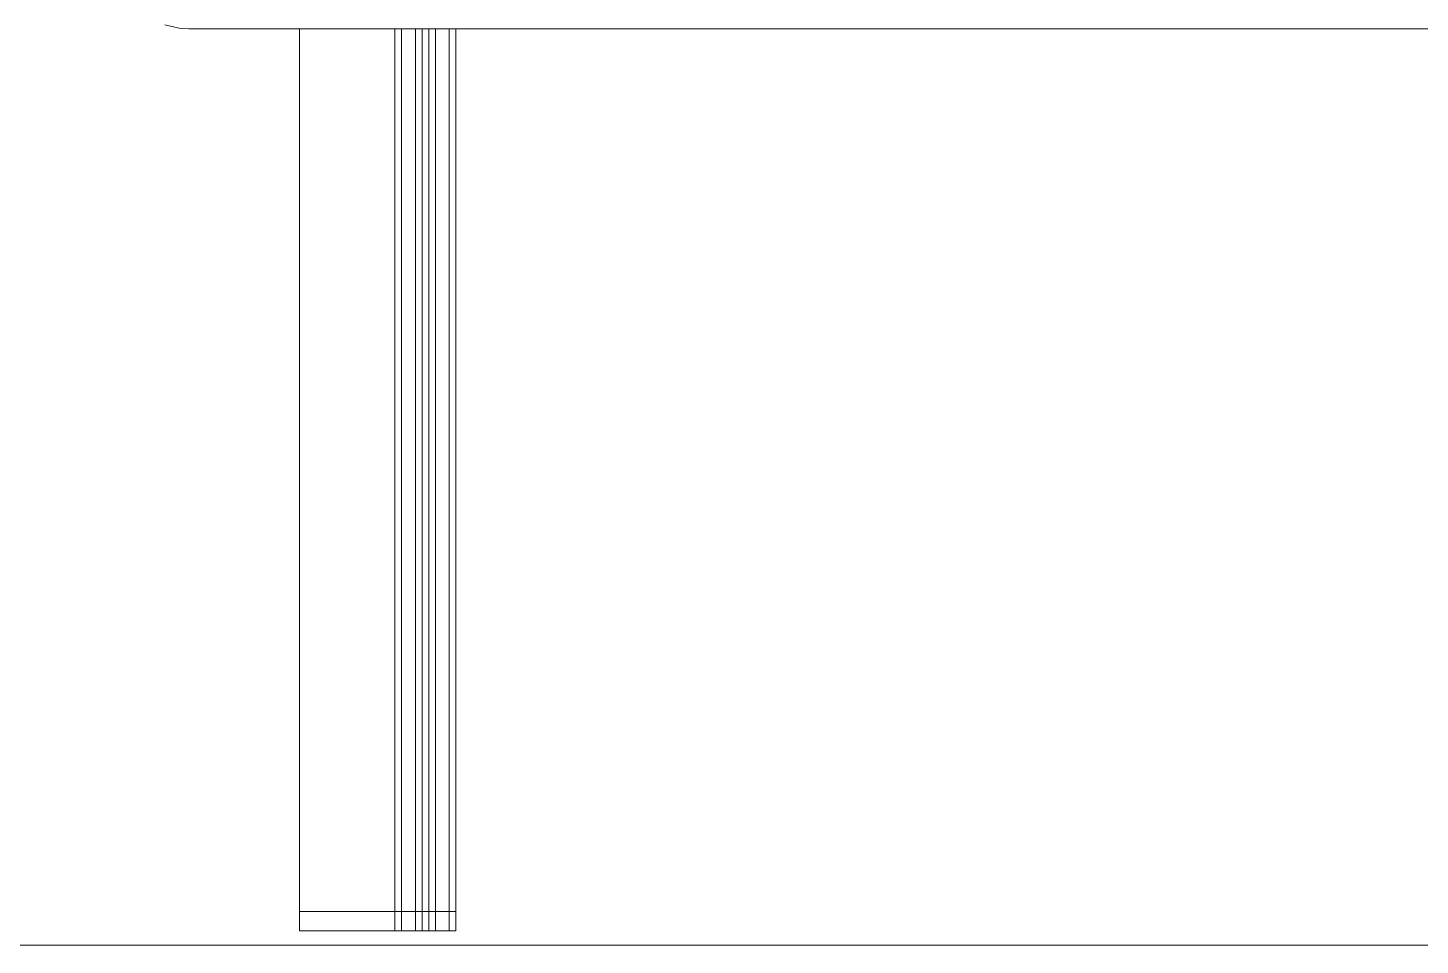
# Model space of a CAD drawing. Header units: millimetres. Extents: x -46169 to 174149, y -86316 to 18123.
# Drawn here: x 118466.4 to 118756.6, y -84457.9 to -84266.7 of the extents above; entities that cross this region are included whole.
import ezdxf

# ---------------------------------------------------------------- set-up
doc = ezdxf.new("R2010")
doc.units = ezdxf.units.MM
doc.header["$MEASUREMENT"] = 0
doc.linetypes.add('Wipeout_Contour', pattern=[1000, 0, -1000])
doc.layers.add('A04_A04_1_A-95-P_Drawing_Pen_No__1', color=7, linetype='Continuous', lineweight=13)
doc.layers.add('A04_A04_1_New_A-20-M_Floor_Slab_Pen_No__1', color=7, linetype='Continuous', lineweight=13)
doc.layers.add('A04_A04_1_New_A-25-M_Wall_Int', color=7, linetype='Continuous')
doc.layers.add('A04_A04_1_New_A-35-M_FFE_Loose', color=7, linetype='Continuous')
doc.layers.add('A04_A04_1_New_A-35-M_FFE_Loose_Pen_No__64', color=7, linetype='Continuous', lineweight=20, true_color=0x606060)

msp = doc.modelspace()

# ---------------------------------------------------------------- wipeouts: each hides what was drawn before it
at = {"color": 254, "linetype": 'Wipeout_Contour', "lineweight": 0, "ltscale": 4502792.908172837}
msp.add_wipeout([(118396.54, -82065.92), (118396.54, -84457.92), (119046.82, -84457.92), (119046.82, -84266.92), (118555.58, -84266.92), (118555.58, -84454.92), (118522.98, -84454.92), (118522.98, -84266.92), (118499.9, -84266.92), (118498.22, -84266.82), (118494.95, -84266.08), (118491.92, -84264.62), (118489.3, -84262.52), (118487.2, -84259.9), (118485.75, -84256.87), (118485, -84253.6), (118484.9, -84251.92), (118484.9, -83706.85), (118484.9, -83705.1), (118484.9, -83704.3), (118484.91, -83703.79), (118485, -83702), (118485.75, -83698.7), (118487.21, -83695.67), (118489.3, -83693.04), (118491.93, -83690.94), (118494.96, -83689.48), (118498.23, -83688.74), (118499.91, -83688.64), (119046.82, -83688.64), (119046.82, -82065.92)], dxfattribs=at).dxf.layer = 'A04_A04_1_New_A-25-M_Wall_Int'

# ---------------------------------------------------------------- next in the draw order: linework, layer by layer
at = {"layer": 'A04_A04_1_A-95-P_Drawing_Pen_No__1', "linetype": 'Continuous'}
msp.add_line((131120.23, -84457.92), (101134.2, -84457.92), dxfattribs=at)
at = {"layer": 'A04_A04_1_New_A-20-M_Floor_Slab_Pen_No__1', "linetype": 'Continuous'}
msp.add_line((126495.63, -84457.92), (108121.07, -84457.92), dxfattribs=at)

# ---------------------------------------------------------------- next in the draw order: wipeouts: each hides what was drawn before it
at = {"color": 254, "linetype": 'Wipeout_Contour', "lineweight": 0, "ltscale": 436217.976486}
msp.add_wipeout([(118499.89, -84266.54), (118498.21, -84266.45), (118499.9, -84266.92)], dxfattribs=at).dxf.layer = 'A04_A04_1_New_A-35-M_FFE_Loose'
at = {"color": 254, "linetype": 'Wipeout_Contour', "lineweight": 0, "ltscale": 582136.851144}
msp.add_wipeout([(118523.35, -84454.92), (118524.43, -84454.92), (118524.43, -84450.92), (118523.35, -84450.92)], dxfattribs=at).dxf.layer = 'A04_A04_1_New_A-35-M_FFE_Loose'
at = {"color": 254, "linetype": 'Wipeout_Contour', "lineweight": 0, "ltscale": 582204.438769}
msp.add_wipeout([(118544.29, -84454.92), (118544.97, -84454.92), (118544.97, -84450.92), (118544.29, -84450.92)], dxfattribs=at).dxf.layer = 'A04_A04_1_New_A-35-M_FFE_Loose'
at = {"color": 254, "linetype": 'Wipeout_Contour', "lineweight": 0, "ltscale": 582218.210402}
msp.add_wipeout([(118548.54, -84454.92), (118549.18, -84454.92), (118549.18, -84450.92), (118548.54, -84450.92)], dxfattribs=at).dxf.layer = 'A04_A04_1_New_A-35-M_FFE_Loose'
at = {"color": 254, "linetype": 'Wipeout_Contour', "lineweight": 0, "ltscale": 582227.353491}
msp.add_wipeout([(118551.33, -84454.92), (118552.01, -84454.92), (118552.01, -84450.92), (118551.33, -84450.92)], dxfattribs=at).dxf.layer = 'A04_A04_1_New_A-35-M_FFE_Loose'
at = {"color": 254, "linetype": 'Wipeout_Contour', "lineweight": 0, "ltscale": 582238.859262}
msp.add_wipeout([(118555.57, -84454.92), (118555.57, -84450.92), (118554.83, -84450.92), (118554.83, -84454.92)], dxfattribs=at).dxf.layer = 'A04_A04_1_New_A-35-M_FFE_Loose'

# ---------------------------------------------------------------- next in the draw order: linework, layer by layer
at = {"layer": 'A04_A04_1_New_A-35-M_FFE_Loose_Pen_No__64', "linetype": 'Continuous'}
for p, q in [((118498.22, -84266.82), (118494.95, -84266.08)), ((118499.9, -84266.92), (118498.22, -84266.82))]:
    msp.add_line(p, q, dxfattribs=at)

# ---------------------------------------------------------------- next in the draw order: wipeouts: each hides what was drawn before it
at = {"color": 254, "linetype": 'Wipeout_Contour', "lineweight": 0, "ltscale": 582141.399107}
msp.add_wipeout([(118524.43, -84454.92), (118526.14, -84454.92), (118526.14, -84450.92), (118524.43, -84450.92)], dxfattribs=at).dxf.layer = 'A04_A04_1_New_A-35-M_FFE_Loose'
at = {"color": 254, "linetype": 'Wipeout_Contour', "lineweight": 0, "ltscale": 582236.589981}
msp.add_wipeout([(118554.83, -84450.92), (118554.18, -84450.92), (118554.18, -84454.92), (118554.83, -84454.92)], dxfattribs=at).dxf.layer = 'A04_A04_1_New_A-35-M_FFE_Loose'

# ---------------------------------------------------------------- next in the draw order: linework, layer by layer
at = {"layer": 'A04_A04_1_New_A-35-M_FFE_Loose_Pen_No__64', "linetype": 'Continuous'}
for p, q in [((118522.98, -84454.92), (118523.35, -84454.92)), ((118523.35, -84454.92), (118524.43, -84454.92))]:
    msp.add_line(p, q, dxfattribs=at)

# ---------------------------------------------------------------- next in the draw order: wipeouts: each hides what was drawn before it
at = {"color": 254, "linetype": 'Wipeout_Contour', "lineweight": 0, "ltscale": 581918.81821}
msp.add_wipeout([(118523.35, -84450.92), (118524.43, -84450.92), (118524.43, -84266.92), (118523.35, -84266.92)], dxfattribs=at).dxf.layer = 'A04_A04_1_New_A-35-M_FFE_Loose'
at = {"color": 254, "linetype": 'Wipeout_Contour', "lineweight": 0, "ltscale": 582020.864556}
msp.add_wipeout([(118555.57, -84450.92), (118555.57, -84266.92), (118554.83, -84266.92), (118554.83, -84450.92)], dxfattribs=at).dxf.layer = 'A04_A04_1_New_A-35-M_FFE_Loose'
at = {"color": 254, "linetype": 'Wipeout_Contour', "lineweight": 0, "ltscale": 582147.807534}
msp.add_wipeout([(118526.14, -84454.92), (118528.36, -84454.92), (118528.36, -84450.92), (118526.14, -84450.92)], dxfattribs=at).dxf.layer = 'A04_A04_1_New_A-35-M_FFE_Loose'

# ---------------------------------------------------------------- next in the draw order: linework, layer by layer
at = {"layer": 'A04_A04_1_New_A-35-M_FFE_Loose_Pen_No__64', "linetype": 'Continuous'}
msp.add_line((118524.43, -84454.92), (118526.14, -84454.92), dxfattribs=at)

# ---------------------------------------------------------------- next in the draw order: wipeouts: each hides what was drawn before it
at = {"color": 254, "linetype": 'Wipeout_Contour', "lineweight": 0, "ltscale": 581923.367878}
msp.add_wipeout([(118524.43, -84450.92), (118526.14, -84450.92), (118526.14, -84266.92), (118524.43, -84266.92)], dxfattribs=at).dxf.layer = 'A04_A04_1_New_A-35-M_FFE_Loose'
at = {"color": 254, "linetype": 'Wipeout_Contour', "lineweight": 0, "ltscale": 582018.594424}
msp.add_wipeout([(118554.83, -84266.92), (118554.18, -84266.92), (118554.18, -84450.92), (118554.83, -84450.92)], dxfattribs=at).dxf.layer = 'A04_A04_1_New_A-35-M_FFE_Loose'
at = {"color": 254, "linetype": 'Wipeout_Contour', "lineweight": 0, "ltscale": 582155.601166}
msp.add_wipeout([(118528.36, -84454.92), (118530.93, -84454.92), (118530.93, -84450.92), (118528.36, -84450.92)], dxfattribs=at).dxf.layer = 'A04_A04_1_New_A-35-M_FFE_Loose'

# ---------------------------------------------------------------- next in the draw order: linework, layer by layer
at = {"layer": 'A04_A04_1_New_A-35-M_FFE_Loose_Pen_No__64', "linetype": 'Continuous'}
for p, q in [((118522.98, -84450.92), (118522.98, -84266.92)), ((118522.98, -84450.92), (118523.35, -84450.92)), ((118522.98, -84454.92), (118522.98, -84450.92)), ((118523.35, -84450.92), (118524.43, -84450.92)), ((118526.14, -84454.92), (118528.36, -84454.92))]:
    msp.add_line(p, q, dxfattribs=at)

# ---------------------------------------------------------------- next in the draw order: wipeouts: each hides what was drawn before it
at = {"color": 254, "linetype": 'Wipeout_Contour', "lineweight": 0, "ltscale": 581929.778707}
msp.add_wipeout([(118526.14, -84450.92), (118528.36, -84450.92), (118528.36, -84266.92), (118526.14, -84266.92)], dxfattribs=at).dxf.layer = 'A04_A04_1_New_A-35-M_FFE_Loose'
at = {"color": 254, "linetype": 'Wipeout_Contour', "lineweight": 0, "ltscale": 582164.202008}
msp.add_wipeout([(118530.93, -84454.92), (118533.64, -84454.92), (118533.64, -84450.92), (118530.93, -84450.92)], dxfattribs=at).dxf.layer = 'A04_A04_1_New_A-35-M_FFE_Loose'
at = {"color": 254, "linetype": 'Wipeout_Contour', "lineweight": 0, "ltscale": 582230.776864}
msp.add_wipeout([(118552.01, -84454.92), (118553.43, -84454.92), (118553.43, -84450.92), (118552.01, -84450.92)], dxfattribs=at).dxf.layer = 'A04_A04_1_New_A-35-M_FFE_Loose'

# ---------------------------------------------------------------- next in the draw order: linework, layer by layer
at = {"layer": 'A04_A04_1_New_A-35-M_FFE_Loose_Pen_No__64', "linetype": 'Continuous'}
for p, q in [((118524.43, -84450.92), (118526.14, -84450.92)), ((118528.36, -84454.92), (118530.93, -84454.92))]:
    msp.add_line(p, q, dxfattribs=at)

# ---------------------------------------------------------------- next in the draw order: wipeouts: each hides what was drawn before it
at = {"color": 254, "linetype": 'Wipeout_Contour', "lineweight": 0, "ltscale": 581937.57526}
msp.add_wipeout([(118528.36, -84450.92), (118530.93, -84450.92), (118530.93, -84266.92), (118528.36, -84266.92)], dxfattribs=at).dxf.layer = 'A04_A04_1_New_A-35-M_FFE_Loose'
at = {"color": 254, "linetype": 'Wipeout_Contour', "lineweight": 0, "ltscale": 582172.972183}
msp.add_wipeout([(118533.64, -84454.92), (118536.31, -84454.92), (118536.31, -84450.92), (118533.64, -84450.92)], dxfattribs=at).dxf.layer = 'A04_A04_1_New_A-35-M_FFE_Loose'
at = {"color": 254, "linetype": 'Wipeout_Contour', "lineweight": 0, "ltscale": 582234.298683}
msp.add_wipeout([(118553.43, -84454.92), (118554.17, -84454.92), (118554.17, -84450.92), (118553.43, -84450.92)], dxfattribs=at).dxf.layer = 'A04_A04_1_New_A-35-M_FFE_Loose'

# ---------------------------------------------------------------- next in the draw order: linework, layer by layer
at = {"layer": 'A04_A04_1_New_A-35-M_FFE_Loose_Pen_No__64', "linetype": 'Continuous'}
for p, q in [((118526.14, -84450.92), (118528.36, -84450.92)), ((118530.93, -84454.92), (118533.64, -84454.92)), ((118553.43, -84454.92), (118554.17, -84454.92)), ((118554.83, -84454.92), (118554.18, -84454.92)), ((118555.57, -84454.92), (118554.83, -84454.92))]:
    msp.add_line(p, q, dxfattribs=at)

# ---------------------------------------------------------------- next in the draw order: wipeouts: each hides what was drawn before it
at = {"color": 254, "linetype": 'Wipeout_Contour', "lineweight": 0, "ltscale": 581946.179325}
msp.add_wipeout([(118530.93, -84450.92), (118533.64, -84450.92), (118533.64, -84266.92), (118530.93, -84266.92)], dxfattribs=at).dxf.layer = 'A04_A04_1_New_A-35-M_FFE_Loose'
at = {"color": 254, "linetype": 'Wipeout_Contour', "lineweight": 0, "ltscale": 582009.354472}
msp.add_wipeout([(118551.33, -84450.92), (118552.01, -84450.92), (118552.01, -84266.92), (118551.33, -84266.92)], dxfattribs=at).dxf.layer = 'A04_A04_1_New_A-35-M_FFE_Loose'
at = {"color": 254, "linetype": 'Wipeout_Contour', "lineweight": 0, "ltscale": 582181.261246}
msp.add_wipeout([(118536.31, -84454.92), (118538.73, -84454.92), (118538.73, -84450.92), (118536.31, -84450.92)], dxfattribs=at).dxf.layer = 'A04_A04_1_New_A-35-M_FFE_Loose'

# ---------------------------------------------------------------- next in the draw order: linework, layer by layer
at = {"layer": 'A04_A04_1_New_A-35-M_FFE_Loose_Pen_No__64', "linetype": 'Continuous'}
for p, q in [((118528.36, -84450.92), (118530.93, -84450.92)), ((118533.64, -84454.92), (118536.31, -84454.92))]:
    msp.add_line(p, q, dxfattribs=at)

# ---------------------------------------------------------------- next in the draw order: wipeouts: each hides what was drawn before it
at = {"color": 254, "linetype": 'Wipeout_Contour', "lineweight": 0, "ltscale": 581954.952787}
msp.add_wipeout([(118533.64, -84450.92), (118536.31, -84450.92), (118536.31, -84266.92), (118533.64, -84266.92)], dxfattribs=at).dxf.layer = 'A04_A04_1_New_A-35-M_FFE_Loose'
at = {"color": 254, "linetype": 'Wipeout_Contour', "lineweight": 0, "ltscale": 582012.77913}
msp.add_wipeout([(118552.01, -84450.92), (118553.43, -84450.92), (118553.43, -84266.92), (118552.01, -84266.92)], dxfattribs=at).dxf.layer = 'A04_A04_1_New_A-35-M_FFE_Loose'
at = {"color": 254, "linetype": 'Wipeout_Contour', "lineweight": 0, "ltscale": 582188.454417}
msp.add_wipeout([(118538.73, -84454.92), (118540.73, -84454.92), (118540.73, -84450.92), (118538.73, -84450.92)], dxfattribs=at).dxf.layer = 'A04_A04_1_New_A-35-M_FFE_Loose'
at = {"color": 254, "linetype": 'Wipeout_Contour', "lineweight": 0, "ltscale": 582220.454479}
msp.add_wipeout([(118549.18, -84454.92), (118549.92, -84454.92), (118549.92, -84450.92), (118549.18, -84450.92)], dxfattribs=at).dxf.layer = 'A04_A04_1_New_A-35-M_FFE_Loose'

# ---------------------------------------------------------------- next in the draw order: linework, layer by layer
at = {"layer": 'A04_A04_1_New_A-35-M_FFE_Loose_Pen_No__64', "linetype": 'Continuous'}
for p, q in [((118530.93, -84450.92), (118533.64, -84450.92)), ((118536.31, -84454.92), (118538.73, -84454.92))]:
    msp.add_line(p, q, dxfattribs=at)

# ---------------------------------------------------------------- next in the draw order: wipeouts: each hides what was drawn before it
at = {"color": 254, "linetype": 'Wipeout_Contour', "lineweight": 0, "ltscale": 581963.244956}
msp.add_wipeout([(118536.31, -84450.92), (118538.73, -84450.92), (118538.73, -84266.92), (118536.31, -84266.92)], dxfattribs=at).dxf.layer = 'A04_A04_1_New_A-35-M_FFE_Loose'
at = {"color": 254, "linetype": 'Wipeout_Contour', "lineweight": 0, "ltscale": 582000.207956}
msp.add_wipeout([(118548.54, -84450.92), (118549.18, -84450.92), (118549.18, -84266.92), (118548.54, -84266.92)], dxfattribs=at).dxf.layer = 'A04_A04_1_New_A-35-M_FFE_Loose'
at = {"color": 254, "linetype": 'Wipeout_Contour', "lineweight": 0, "ltscale": 582016.302268}
msp.add_wipeout([(118553.43, -84450.92), (118554.17, -84450.92), (118554.17, -84266.92), (118553.43, -84266.92)], dxfattribs=at).dxf.layer = 'A04_A04_1_New_A-35-M_FFE_Loose'
at = {"color": 254, "linetype": 'Wipeout_Contour', "lineweight": 0, "ltscale": 582194.018189}
msp.add_wipeout([(118540.73, -84454.92), (118542.15, -84454.92), (118542.15, -84450.92), (118540.73, -84450.92)], dxfattribs=at).dxf.layer = 'A04_A04_1_New_A-35-M_FFE_Loose'

# ---------------------------------------------------------------- next in the draw order: linework, layer by layer
at = {"layer": 'A04_A04_1_New_A-35-M_FFE_Loose_Pen_No__64', "linetype": 'Continuous'}
for p, q in [((118554.18, -84450.92), (118554.18, -84266.92)), ((118555.58, -84450.92), (118555.58, -84266.92)), ((118533.64, -84450.92), (118536.31, -84450.92)), ((118553.43, -84450.92), (118554.17, -84450.92)), ((118554.18, -84454.92), (118554.18, -84450.92)), ((118554.83, -84450.92), (118554.18, -84450.92)), ((118555.57, -84450.92), (118554.83, -84450.92)), ((118555.58, -84454.92), (118555.58, -84450.92))]:
    msp.add_line(p, q, dxfattribs=at)

# ---------------------------------------------------------------- next in the draw order: wipeouts: each hides what was drawn before it
at = {"color": 254, "linetype": 'Wipeout_Contour', "lineweight": 0, "ltscale": 582002.452877}
msp.add_wipeout([(118549.18, -84450.92), (118549.92, -84450.92), (118549.92, -84266.92), (118549.18, -84266.92)], dxfattribs=at).dxf.layer = 'A04_A04_1_New_A-35-M_FFE_Loose'

# ---------------------------------------------------------------- next in the draw order: wipeouts: each hides what was drawn before it
at = {"color": 254, "linetype": 'Wipeout_Contour', "lineweight": 0, "ltscale": 582225.015003}
msp.add_wipeout([(118551.32, -84454.92), (118551.32, -84450.92), (118550.58, -84450.92), (118550.58, -84454.92)], dxfattribs=at).dxf.layer = 'A04_A04_1_New_A-35-M_FFE_Loose'

# ---------------------------------------------------------------- next in the draw order: wipeouts: each hides what was drawn before it
at = {"color": 254, "linetype": 'Wipeout_Contour', "lineweight": 0, "ltscale": 582222.745749}
msp.add_wipeout([(118550.58, -84450.92), (118549.93, -84450.92), (118549.93, -84454.92), (118550.58, -84454.92)], dxfattribs=at).dxf.layer = 'A04_A04_1_New_A-35-M_FFE_Loose'

# ---------------------------------------------------------------- next in the draw order: linework, layer by layer
at = {"layer": 'A04_A04_1_New_A-35-M_FFE_Loose_Pen_No__64', "linetype": 'Continuous'}
for p, q in [((118551.32, -84454.92), (118550.58, -84454.92)), ((118551.33, -84454.92), (118552.01, -84454.92)), ((118552.01, -84454.92), (118553.43, -84454.92))]:
    msp.add_line(p, q, dxfattribs=at)

# ---------------------------------------------------------------- next in the draw order: wipeouts: each hides what was drawn before it
at = {"color": 254, "linetype": 'Wipeout_Contour', "lineweight": 0, "ltscale": 582007.01511}
msp.add_wipeout([(118551.32, -84450.92), (118551.32, -84266.92), (118550.58, -84266.92), (118550.58, -84450.92)], dxfattribs=at).dxf.layer = 'A04_A04_1_New_A-35-M_FFE_Loose'

# ---------------------------------------------------------------- next in the draw order: wipeouts: each hides what was drawn before it
at = {"color": 254, "linetype": 'Wipeout_Contour', "lineweight": 0, "ltscale": 582004.745004}
msp.add_wipeout([(118550.58, -84266.92), (118549.93, -84266.92), (118549.93, -84450.92), (118550.58, -84450.92)], dxfattribs=at).dxf.layer = 'A04_A04_1_New_A-35-M_FFE_Loose'

# ---------------------------------------------------------------- next in the draw order: linework, layer by layer
at = {"layer": 'A04_A04_1_New_A-35-M_FFE_Loose_Pen_No__64', "linetype": 'Continuous'}
for p, q in [((118551.33, -84450.92), (118551.33, -84266.92)), ((118551.32, -84450.92), (118550.58, -84450.92)), ((118551.33, -84450.92), (118552.01, -84450.92)), ((118551.33, -84454.92), (118551.33, -84450.92)), ((118552.01, -84450.92), (118553.43, -84450.92))]:
    msp.add_line(p, q, dxfattribs=at)

# ---------------------------------------------------------------- next in the draw order: wipeouts: each hides what was drawn before it
at = {"color": 254, "linetype": 'Wipeout_Contour', "lineweight": 0, "ltscale": 582215.944311}
msp.add_wipeout([(118548.54, -84454.92), (118548.54, -84450.92), (118547.8, -84450.92), (118547.8, -84454.92)], dxfattribs=at).dxf.layer = 'A04_A04_1_New_A-35-M_FFE_Loose'

# ---------------------------------------------------------------- next in the draw order: linework, layer by layer
at = {"layer": 'A04_A04_1_New_A-35-M_FFE_Loose_Pen_No__64', "linetype": 'Continuous'}
msp.add_line((118550.58, -84454.92), (118549.93, -84454.92), dxfattribs=at)

# ---------------------------------------------------------------- next in the draw order: wipeouts: each hides what was drawn before it
at = {"color": 254, "linetype": 'Wipeout_Contour', "lineweight": 0, "ltscale": 582213.675074}
msp.add_wipeout([(118547.8, -84450.92), (118547.14, -84450.92), (118547.14, -84454.92), (118547.8, -84454.92)], dxfattribs=at).dxf.layer = 'A04_A04_1_New_A-35-M_FFE_Loose'

# ---------------------------------------------------------------- next in the draw order: linework, layer by layer
at = {"layer": 'A04_A04_1_New_A-35-M_FFE_Loose_Pen_No__64', "linetype": 'Continuous'}
msp.add_line((118549.18, -84454.92), (118549.92, -84454.92), dxfattribs=at)

# ---------------------------------------------------------------- next in the draw order: wipeouts: each hides what was drawn before it
at = {"color": 254, "linetype": 'Wipeout_Contour', "lineweight": 0, "ltscale": 581997.941018}
msp.add_wipeout([(118548.54, -84450.92), (118548.54, -84266.92), (118547.8, -84266.92), (118547.8, -84450.92)], dxfattribs=at).dxf.layer = 'A04_A04_1_New_A-35-M_FFE_Loose'

# ---------------------------------------------------------------- next in the draw order: linework, layer by layer
at = {"layer": 'A04_A04_1_New_A-35-M_FFE_Loose_Pen_No__64', "linetype": 'Continuous'}
for p, q in [((118549.93, -84450.92), (118549.93, -84266.92)), ((118550.58, -84450.92), (118549.93, -84450.92)), ((118549.93, -84454.92), (118549.93, -84450.92))]:
    msp.add_line(p, q, dxfattribs=at)

# ---------------------------------------------------------------- next in the draw order: wipeouts: each hides what was drawn before it
at = {"color": 254, "linetype": 'Wipeout_Contour', "lineweight": 0, "ltscale": 581995.670931}
msp.add_wipeout([(118547.8, -84266.92), (118547.14, -84266.92), (118547.14, -84450.92), (118547.8, -84450.92)], dxfattribs=at).dxf.layer = 'A04_A04_1_New_A-35-M_FFE_Loose'

# ---------------------------------------------------------------- next in the draw order: linework, layer by layer
at = {"layer": 'A04_A04_1_New_A-35-M_FFE_Loose_Pen_No__64', "linetype": 'Continuous'}
msp.add_line((118549.18, -84450.92), (118549.92, -84450.92), dxfattribs=at)

# ---------------------------------------------------------------- next in the draw order: wipeouts: each hides what was drawn before it
at = {"color": 254, "linetype": 'Wipeout_Contour', "lineweight": 0, "ltscale": 582207.862074}
msp.add_wipeout([(118544.97, -84454.92), (118546.4, -84454.92), (118546.4, -84450.92), (118544.97, -84450.92)], dxfattribs=at).dxf.layer = 'A04_A04_1_New_A-35-M_FFE_Loose'

# ---------------------------------------------------------------- next in the draw order: wipeouts: each hides what was drawn before it
at = {"color": 254, "linetype": 'Wipeout_Contour', "lineweight": 0, "ltscale": 582211.383823}
msp.add_wipeout([(118546.4, -84454.92), (118547.14, -84454.92), (118547.14, -84450.92), (118546.4, -84450.92)], dxfattribs=at).dxf.layer = 'A04_A04_1_New_A-35-M_FFE_Loose'

# ---------------------------------------------------------------- next in the draw order: linework, layer by layer
at = {"layer": 'A04_A04_1_New_A-35-M_FFE_Loose_Pen_No__64', "linetype": 'Continuous'}
for p, q in [((118546.4, -84454.92), (118547.14, -84454.92)), ((118547.8, -84454.92), (118547.14, -84454.92)), ((118548.54, -84454.92), (118547.8, -84454.92)), ((118548.54, -84454.92), (118549.18, -84454.92))]:
    msp.add_line(p, q, dxfattribs=at)

# ---------------------------------------------------------------- next in the draw order: wipeouts: each hides what was drawn before it
at = {"color": 254, "linetype": 'Wipeout_Contour', "lineweight": 0, "ltscale": 581986.431164}
msp.add_wipeout([(118544.29, -84450.92), (118544.97, -84450.92), (118544.97, -84266.92), (118544.29, -84266.92)], dxfattribs=at).dxf.layer = 'A04_A04_1_New_A-35-M_FFE_Loose'

# ---------------------------------------------------------------- next in the draw order: wipeouts: each hides what was drawn before it
at = {"color": 254, "linetype": 'Wipeout_Contour', "lineweight": 0, "ltscale": 581989.855753}
msp.add_wipeout([(118544.97, -84450.92), (118546.4, -84450.92), (118546.4, -84266.92), (118544.97, -84266.92)], dxfattribs=at).dxf.layer = 'A04_A04_1_New_A-35-M_FFE_Loose'
at = {"color": 254, "linetype": 'Wipeout_Contour', "lineweight": 0, "ltscale": 582197.539895}
msp.add_wipeout([(118542.15, -84454.92), (118542.89, -84454.92), (118542.89, -84450.92), (118542.15, -84450.92)], dxfattribs=at).dxf.layer = 'A04_A04_1_New_A-35-M_FFE_Loose'

# ---------------------------------------------------------------- next in the draw order: linework, layer by layer
at = {"layer": 'A04_A04_1_New_A-35-M_FFE_Loose_Pen_No__64', "linetype": 'Continuous'}
msp.add_line((118538.73, -84454.92), (118540.73, -84454.92), dxfattribs=at)

# ---------------------------------------------------------------- next in the draw order: wipeouts: each hides what was drawn before it
at = {"color": 254, "linetype": 'Wipeout_Contour', "lineweight": 0, "ltscale": 581970.440824}
msp.add_wipeout([(118538.73, -84450.92), (118540.73, -84450.92), (118540.73, -84266.92), (118538.73, -84266.92)], dxfattribs=at).dxf.layer = 'A04_A04_1_New_A-35-M_FFE_Loose'
at = {"color": 254, "linetype": 'Wipeout_Contour', "lineweight": 0, "ltscale": 581993.378821}
msp.add_wipeout([(118546.4, -84450.92), (118547.14, -84450.92), (118547.14, -84266.92), (118546.4, -84266.92)], dxfattribs=at).dxf.layer = 'A04_A04_1_New_A-35-M_FFE_Loose'

# ---------------------------------------------------------------- next in the draw order: linework, layer by layer
at = {"layer": 'A04_A04_1_New_A-35-M_FFE_Loose_Pen_No__64', "linetype": 'Continuous'}
for p, q in [((118547.14, -84450.92), (118547.14, -84266.92)), ((118548.54, -84450.92), (118548.54, -84266.92)), ((118536.31, -84450.92), (118538.73, -84450.92)), ((118546.4, -84450.92), (118547.14, -84450.92)), ((118547.14, -84454.92), (118547.14, -84450.92)), ((118547.8, -84450.92), (118547.14, -84450.92)), ((118548.54, -84450.92), (118547.8, -84450.92)), ((118548.54, -84450.92), (118549.18, -84450.92)), ((118548.54, -84454.92), (118548.54, -84450.92))]:
    msp.add_line(p, q, dxfattribs=at)

# ---------------------------------------------------------------- next in the draw order: wipeouts: each hides what was drawn before it
at = {"color": 254, "linetype": 'Wipeout_Contour', "lineweight": 0, "ltscale": 581976.00668}
msp.add_wipeout([(118540.73, -84450.92), (118542.15, -84450.92), (118542.15, -84266.92), (118540.73, -84266.92)], dxfattribs=at).dxf.layer = 'A04_A04_1_New_A-35-M_FFE_Loose'

# ---------------------------------------------------------------- next in the draw order: wipeouts: each hides what was drawn before it
at = {"color": 254, "linetype": 'Wipeout_Contour', "lineweight": 0, "ltscale": 581979.529706}
msp.add_wipeout([(118542.15, -84450.92), (118542.89, -84450.92), (118542.89, -84266.92), (118542.15, -84266.92)], dxfattribs=at).dxf.layer = 'A04_A04_1_New_A-35-M_FFE_Loose'

# ---------------------------------------------------------------- next in the draw order: linework, layer by layer
at = {"layer": 'A04_A04_1_New_A-35-M_FFE_Loose_Pen_No__64', "linetype": 'Continuous'}
msp.add_line((118538.73, -84450.92), (118540.73, -84450.92), dxfattribs=at)

# ---------------------------------------------------------------- next in the draw order: wipeouts: each hides what was drawn before it
at = {"color": 254, "linetype": 'Wipeout_Contour', "lineweight": 0, "ltscale": 582202.100328}
msp.add_wipeout([(118544.29, -84454.92), (118544.29, -84450.92), (118543.55, -84450.92), (118543.55, -84454.92)], dxfattribs=at).dxf.layer = 'A04_A04_1_New_A-35-M_FFE_Loose'

# ---------------------------------------------------------------- next in the draw order: wipeouts: each hides what was drawn before it
at = {"color": 254, "linetype": 'Wipeout_Contour', "lineweight": 0, "ltscale": 582199.831119}
msp.add_wipeout([(118543.55, -84450.92), (118542.89, -84450.92), (118542.89, -84454.92), (118543.55, -84454.92)], dxfattribs=at).dxf.layer = 'A04_A04_1_New_A-35-M_FFE_Loose'

# ---------------------------------------------------------------- next in the draw order: linework, layer by layer
at = {"layer": 'A04_A04_1_New_A-35-M_FFE_Loose_Pen_No__64', "linetype": 'Continuous'}
for p, q in [((118540.73, -84454.92), (118542.15, -84454.92)), ((118542.15, -84454.92), (118542.89, -84454.92)), ((118543.55, -84454.92), (118542.89, -84454.92)), ((118544.29, -84454.92), (118543.55, -84454.92)), ((118544.29, -84454.92), (118544.97, -84454.92)), ((118544.97, -84454.92), (118546.4, -84454.92))]:
    msp.add_line(p, q, dxfattribs=at)

# ---------------------------------------------------------------- next in the draw order: wipeouts: each hides what was drawn before it
at = {"color": 254, "linetype": 'Wipeout_Contour', "lineweight": 0, "ltscale": 581984.091848}
msp.add_wipeout([(118544.29, -84450.92), (118544.29, -84266.92), (118543.55, -84266.92), (118543.55, -84450.92)], dxfattribs=at).dxf.layer = 'A04_A04_1_New_A-35-M_FFE_Loose'

# ---------------------------------------------------------------- next in the draw order: wipeouts: each hides what was drawn before it
at = {"color": 254, "linetype": 'Wipeout_Contour', "lineweight": 0, "ltscale": 581981.821788}
msp.add_wipeout([(118543.55, -84266.92), (118542.89, -84266.92), (118542.89, -84450.92), (118543.55, -84450.92)], dxfattribs=at).dxf.layer = 'A04_A04_1_New_A-35-M_FFE_Loose'

# ---------------------------------------------------------------- next in the draw order: linework, layer by layer
at = {"layer": 'A04_A04_1_New_A-35-M_FFE_Loose_Pen_No__64', "linetype": 'Continuous'}
for p, q in [((120269.9, -84266.92), (118499.9, -84266.92)), ((118542.89, -84450.92), (118542.89, -84266.92)), ((118544.29, -84450.92), (118544.29, -84266.92)), ((118540.73, -84450.92), (118542.15, -84450.92)), ((118542.15, -84450.92), (118542.89, -84450.92)), ((118543.55, -84450.92), (118542.89, -84450.92)), ((118542.89, -84454.92), (118542.89, -84450.92)), ((118544.29, -84450.92), (118543.55, -84450.92)), ((118544.29, -84450.92), (118544.97, -84450.92)), ((118544.29, -84454.92), (118544.29, -84450.92)), ((118544.97, -84450.92), (118546.4, -84450.92))]:
    msp.add_line(p, q, dxfattribs=at)

doc.saveas('drawing.dxf')
